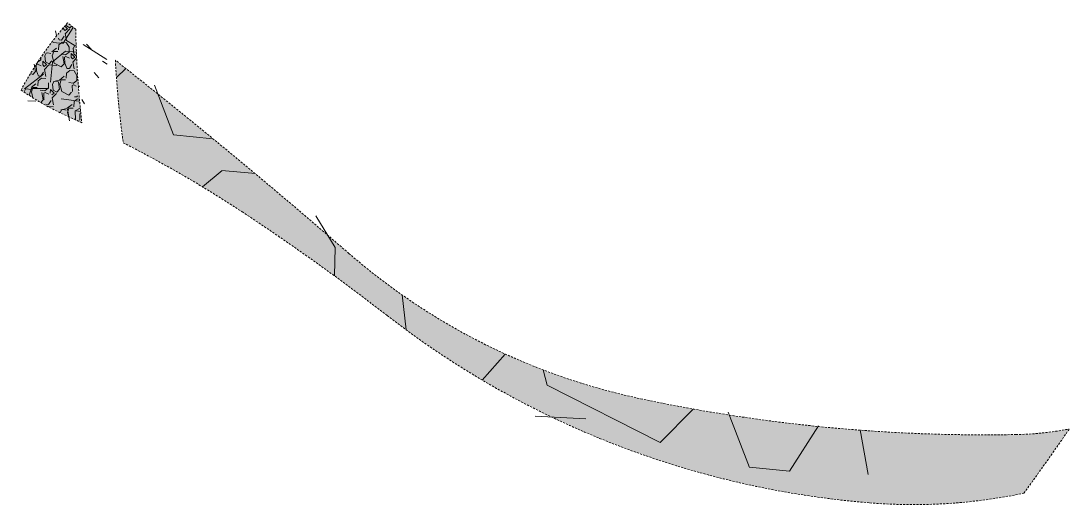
# Model space of a CAD drawing. Extents: x 833988 to 834332, y 817829 to 817963.
# Drawn here: x 834091 to 834172.6, y 817829.4 to 817867.2 of the extents above; entities that cross this region are included whole.
import ezdxf

# ---------------------------------------------------------------- set-up
doc = ezdxf.new("R2010")
doc.units = 0
doc.linetypes.add('HIDDEN2', pattern=[4.762499999999999, 3.175, -1.5875])
for name, color, linetype, lineweight in [('Dry river-b', 250, 'HIDDEN2', 20), ('Dry river-h', 251, 'Continuous', 9), ('Dry river-h @ 0.005', 251, 'Continuous', 9), ('Dry river-h @ 0.075', 251, 'Continuous', 9), ('Dry river-h @ 0.2', 251, 'Continuous', 9), ('Dry river-h @ 0.25 (1)', 251, 'Continuous', 9), ('Dry river-h @ 0.25 (2)', 251, 'Continuous', 9), ('Dry river-h @ 0.5', 251, 'Continuous', 9), ('Dry river-h @ 1', 251, 'Continuous', 9), ('Dry river-h @ 4', 251, 'Continuous', 9)]:
    doc.layers.add(name, color=color, linetype=linetype, lineweight=lineweight)
pattern_1 = [(333.0127875000001, (-2.634101881611951, 0.9981762989013409), (24.60624064604501, -12.33990847895286), [0.307549296, -30.4474352756085]), (289.969741, (-2.360041807382878, 0.8586127531110638), (-9.308030607130773, 25.90561688546812), [0.527764248, -52.2486440041716]), (237.5104471, (-2.179797801070938, 0.3625814789068851), (18.37256744584294, 28.58932810416977), [0.372133368, -36.84125051469]), (12.273689, (-1.397023659876034, -0.3506649479867803), (-44.75378911604773, -9.625100298503664), [0.4806040680000001, -47.5797936831642]), (37.83365418000005, (-0.9274047043366601, -0.2484973415838323), (-23.53897558060574, -18.14045624055731), [0.4712703300000001, -46.6558269708096]), (102.273689, (-0.5551973079146153, 0.0405666375777414), (9.625100298503662, -44.75378911604773), [0.4806040680000001, -47.5797936831642]), (142.69424047, (-0.6573649143175633, 0.5101855931171152), (29.77264877263586, -22.78878033289943), [0.6355742939999999, -62.92180378282231]), (177.25532837, (-1.162908283092981, 0.8953867523666719), (-52.71996401525125, 2.440217660490822), [0.600047568, -59.4047309417145]), (226.42956562, (-1.762267719785533, 0.9241201832023258), (-23.97210100660986, -25.35643589562436), [0.4822317, -47.7409911288408]), (280.2363583, (-2.094644241705478, 0.5747296142448914), (-4.300157265342166, 24.88083116564355), [0.550541952, -26.976543255]), (327.3974378, (-1.996807889578367, 0.03295086216756987), (31.38909487381503, -19.98901355751799), [0.711970128, -70.4850952609593]), (243.81407483, (-1.960686329220385, 1.841277029892105), (-9.107016274976012, -19.00670709426536), [0.2430040859999999, -24.0575092419096]), (276.4692344, (-2.067920952974813, 1.623212291183055), (-3.275371509779998, 29.88870437929832), [0.4623137819999999, -45.769175097336]), (330.0000000000001, (-2.015832078720845, 1.163841193290562), (2.208106438897018, 0.5916603371044181), [0.323288406, -2.9096037975852]), (308.19859051, (-2.239388627791156, 0.9382745021152621), (-7.374514562621765, 9.857211520783661), [0.174097188, -17.2355601320046]), (36.80140948999999, (-2.131729211026947, 0.8014568615056161), (-6.032658979308279, -3.983087450630685), [0.246209058, -12.064277691]), (135.96375653, (-1.93458498062144, 0.9489471527719247), (-6.191193888907689, 5.440998642708695), [0.3998876939999999, -12.929668337619]), (266.56505118, (-2.222063610687807, 1.226913688267053), (1.024785764425744, 5.007873214951223), [0.289158426, -6.939808305145199]), (121.389540334, (-1.788566215506416, -0.4792448730545338), (-12.5409226877343, 20.30608337765509), [0.4050792, -40.1029440052851]), (175.34617594, (-1.999553794758998, -0.1334497952972942), (26.65581217621231, -2.32416204832391), [0.3398390459999999, -33.64399411037999]), (38.19859050999998, (-2.663684898467169, 1.108581620846181), (-9.85721152079074, -7.374514562627322), [0.34819209, -17.0614652300046]), (88.61045967, (-2.390049617247878, 1.3239004543746), (-0.7077159439778873, -23.85604540032996), [0.4050792, -40.10294400528599]), (84.44395477999998, (-0.4195402233903939, -0.1124154640498289), (-1.457911192272022, -12.2238528686927), [0.3906316799999999, -19.1409608817954]), (39.77514060000011, (-0.3817194909932833, 0.2763811863999225), (-21.3308691328471, -17.54879591417277), [0.3273049079999999, -32.403234042648]), (171.80140949, (-0.4614950629414029, 1.722323022339512), (-12.22385286878454, 1.457911191503961), [0.34819209, -17.06146523000459]), (122.35402464, (-0.8061295846132179, 1.77197696147871), (16.52401013964474, -26.33874235617322), [0.3832044660000001, -37.93713838218]), (174.44395478, (-0.1715814977602652, 0.640350867280075), (12.22385286868263, -1.457911192356947), [0.1953158399999999, -19.3362767217954]), (206.309932474, (-0.4259954427151411, 1.589836636005703), (-8.240765418483106, -4.574747787314694), [0.11656314, -11.5397954680734]), (270.963756532, (-0.530484161288938, 1.538172554761517), (0.4331254275837184, 7.215979653794338), [0.47127033, -8.954149130162097]), (291.00900596, (-0.522557415812906, 1.066968250126937), (-8.124709811064728, 21.48940405143704), [0.4367403, -43.2372283770033]), (48.69006753000003, (-1.735855401120727, 1.002196583111317), (-3.824552540453776, -3.391427113371316), [0.3296914919999999, -7.912598723711999]), (98.15722659, (-1.518215455421459, 1.249844338675586), (-5.642012855007653, 38.72113013515889), [0.575601084, -56.98440815852789]), (165.9453959, (-1.599887346530645, 1.819620758512919), (17.8233864206214, -4.690803396137053), [0.235357416, -23.30045308629899]), (195, (-1.828199942886576, 1.876776650118367), (-1.616446101792447, -2.799766776001173), [0.13716, -2.14884]), (225.25643716, (-0.576967402237723, 1.00505631123587), (13.09010372476677, 12.97404811440268), [0.317580264, -31.44054669588]), (153.0127875, (-0.8005239513080348, 0.7794896200605694), (-24.60624064600131, 12.33990847903867), [0.615098592, -30.1398859796085]), (105, (-1.348644099766182, 1.058616711641123), (-2.799766776001173, 1.616446101792447), [0.59436, -1.69164]), (70.3048465, (-1.502475787413316, 1.632724385754293), (9.54014168704348, 26.22268675386113), [0.361448604, -35.783385051726]), (359.0546041, (-1.380662051736171, 1.973027653150271), (9.42408609268917, 0.1585349096853208), [0.3328461719999999, -16.3094850348948]), (312.64597536, (-1.047860736806443, 1.96753584278901), (33.32261079143507, -36.03741897032221), [0.54193059, -53.6512179806442]), (280.42607874, (-0.6807203577358774, 1.568916127702159), (5.483477943460085, -29.29704404276175), [0.5733265139999999, -56.759261810616])]

# ---------------------------------------------------------------- blocks, each defined once
blk = doc.blocks.new('*U109')
at = {"layer": 'Dry river-h @ 0.005'}
h = blk.add_hatch(dxfattribs=at)
h.set_pattern_fill('GRAVEL', color=256, scale=0.09, angle=105)
h.set_pattern_definition([(333.0127875000001, (-0.05268203763223902, 0.01996352597802682), (0.4921248129209002, -0.2467981695790572), [0.006150985920000001, -0.60894870551217]), (289.969741, (-0.04720083614765756, 0.01717225506222128), (-0.1861606121426155, 0.5181123377093624), [0.01055528496, -1.044972880083432]), (237.5104471, (-0.04359595602141875, 0.007251629578137702), (0.3674513489168588, 0.5717865620833955), [0.00744266736, -0.7368250102938]), (12.273689, (-0.02794047319752067, -0.007013298959735606), (-0.8950757823209545, -0.1925020059700733), [0.009612081360000002, -0.951595873663284]), (37.83365418000005, (-0.0185480940867332, -0.004969946831676645), (-0.4707795116121149, -0.3628091248111461), [0.009425406600000002, -0.933116539416192]), (102.273689, (-0.01110394615829231, 0.000811332751554828), (0.1925020059700732, -0.8950757823209545), [0.009612081360000002, -0.951595873663284]), (142.69424047, (-0.01314729828635127, 0.0102037118623423), (0.5954529754527172, -0.4557756066579887), [0.01271148588, -1.258436075656446]), (177.25532837, (-0.02325816566185962, 0.01790773504733344), (-1.054399280305025, 0.04880435320981644), [0.01200095136, -1.18809461883429]), (226.42956562, (-0.03524535439571065, 0.01848240366404652), (-0.4794420201321972, -0.5071287179124873), [0.009644634, -0.9548198225768161]), (280.2363583, (-0.04189288483410957, 0.01149459228489783), (-0.08600314530684333, 0.4976166233128709), [0.01101083904, -0.5395308651]), (327.3974378, (-0.03993615779156735, 0.0006590172433513974), (0.6277818974763006, -0.3997802711503599), [0.01423940256, -1.409701905219186]), (243.81407483, (-0.03921372658440769, 0.0368255405978421), (-0.1821403254995202, -0.3801341418853072), [0.004860081719999998, -0.4811501848381919]), (276.4692344, (-0.04135841905949626, 0.0324642458236611), (-0.06550743019559996, 0.5977740875859665), [0.009246275639999997, -0.9153835019467199]), (330.0000000000001, (-0.04031664157441689, 0.02327682386581125), (0.04416212877794037, 0.01183320674208836), [0.00646576812, -0.058192075951704]), (308.19859051, (-0.04478777255582312, 0.01876549004230524), (-0.1474902912524353, 0.1971442304156732), [0.00348194376, -0.344711202640092]), (36.80140948999999, (-0.04263458422053893, 0.01602913723011232), (-0.1206531795861656, -0.0796617490126137), [0.00492418116, -0.24128555382]), (135.96375653, (-0.03869169961242881, 0.01897894305543849), (-0.1238238777781538, 0.1088199728541739), [0.007997753879999998, -0.25859336675238]), (266.56505118, (-0.04444127221375615, 0.02453827376534107), (0.02049571528851488, 0.1001574642990245), [0.00578316852, -0.138796166102904]), (121.389540334, (-0.03577132431012833, -0.009584897461090676), (-0.250818453754686, 0.4061216675531017), [0.008101584, -0.802058880105702]), (175.34617594, (-0.03999107589517997, -0.002668995905945883), (0.5331162435242461, -0.04648324096647819), [0.006796780919999999, -0.6728798822075999]), (38.19859050999998, (-0.05327369796934339, 0.02217163241692362), (-0.1971442304158148, -0.1474902912525465), [0.0069638418, -0.3412293046000919]), (88.61045967, (-0.04780099234495755, 0.02647800908749201), (-0.01415431887955775, -0.4771209080065992), [0.008101584, -0.8020588801057198]), (84.44395477999998, (-0.00839080446780788, -0.002248309280996578), (-0.02915822384544043, -0.2444770573738541), [0.007812633599999999, -0.3828192176359081]), (39.77514060000011, (-0.007634389819865667, 0.005527623727998449), (-0.426617382656942, -0.3509759182834554), [0.00654609816, -0.6480646808529601]), (171.80140949, (-0.009229901258828057, 0.03444646044679023), (-0.2444770573756908, 0.02915822383007922), [0.0069638418, -0.3412293046000919]), (122.35402464, (-0.01612259169226436, 0.03543953922957419), (0.3304802027928948, -0.5267748471234645), [0.007664089320000002, -0.7587427676435999]), (174.44395478, (-0.003431629955205303, 0.0128070173456015), (0.2444770573736527, -0.02915822384713894), [0.003906316799999998, -0.386725534435908]), (206.309932474, (-0.008519908854302823, 0.03179673272011407), (-0.1648153083696621, -0.09149495574629388), [0.0023312628, -0.230795909361468]), (270.963756532, (-0.01060968322577876, 0.03076345109523035), (0.008662508551674369, 0.1443195930758868), [0.0094254066, -0.179082982603242]), (291.00900596, (-0.01045114831625812, 0.02133936500253874), (-0.1624941962212945, 0.4297880810287408), [0.008734806, -0.864744567540066]), (48.69006753000003, (-0.03471710802241454, 0.02004393166222635), (-0.07649105080907552, -0.06782854226742632), [0.006593829839999998, -0.15825197447424]), (98.15722659, (-0.03036430910842918, 0.02499688677351172), (-0.1128402571001531, 0.7744226027031778), [0.01151202168, -1.139688163170558]), (165.9453959, (-0.0319977469306129, 0.03639241517025838), (0.356467728412428, -0.09381606792274105), [0.004707148319999999, -0.4660090617259799]), (195, (-0.03656399885773153, 0.03753553300236733), (-0.03232892203584894, -0.05599533552002346), [0.0027432, -0.0429768]), (225.25643716, (-0.01153934804475446, 0.0201011262247174), (0.2618020744953354, 0.2594809622880536), [0.00635160528, -0.6288109339176]), (153.0127875, (-0.0160104790261607, 0.01558979240121139), (-0.4921248129200262, 0.2467981695807735), [0.01230197184, -0.60279771959217]), (105, (-0.02697288199532364, 0.02117233423282246), (-0.05599533552002346, 0.03232892203584894), [0.0118872, -0.0338328]), (70.3048465, (-0.03004951574826633, 0.03265448771508587), (0.1908028337408696, 0.5244537350772227), [0.007228972079999999, -0.71566770103452]), (359.0546041, (-0.02761324103472342, 0.03946055306300543), (0.1884817218537834, 0.003170698193706416), [0.006656923439999999, -0.326189700697896]), (312.64597536, (-0.02095721473612885, 0.0393507168557802), (0.6664522158287014, -0.7207483794064443), [0.0108386118, -1.073024359612884]), (280.42607874, (-0.01361440715471755, 0.03137832255404319), (0.1096695588692017, -0.5859408808552351), [0.01146653028, -1.13518523621232])])
edge = h.paths.add_edge_path()
edge.add_arc((834172.2443018239, 817867.9604952881), 73.9999998500053, 182.9580136208331, 187.9606173698682)
edge.add_arc((834055.1884328336, 817771.7581908657), 96.456155764001, 56.622245157622615, 63.01413784375052, ccw=False)
edge.add_arc((834010.5015232929, 817703.9296471121), 177.6819597430258, 52.17013732390831, 56.62224515756333, ccw=False)
edge.add_arc((834162.7006118825, 817899.9325031947), 70.47460809272744, 232.1701373238087, 265.3789918989091)
edge.add_arc((834160.4065722117, 817871.5504545012), 41.99999999970123, 265.3789918989181, 281.801880231205)
edge.add_arc((834008.4162216048, 817947.5824143557), 198.7683324618292, 323.8891072206475, 325.6522028247387)
edge.add_arc((834167.8913159199, 817859.852619126), 24.85402367607368, 271.0844244284615, 280.7446371559329, ccw=False)
edge.add_arc((834165.9279566318, 817963.5747090842), 128.5946942204896, 258.006959529293, 271.0844244285456, ccw=False)
edge.add_arc((834149.7345947282, 817887.3454024581), 50.66439101026687, 229.0102491311981, 258.0069595293366, ccw=False)
edge.add_arc((833790.5434567607, 817473.9939535572), 496.9465054325077, 49.01024913255923, 51.72902209796749)
at = {"layer": 'Dry river-h @ 0.075'}
h = blk.add_hatch(dxfattribs=at)
h.set_pattern_fill('GRAVEL', color=256, scale=0.09, angle=105)
h.set_pattern_definition(pattern_1)
edge = h.paths.add_edge_path()
edge.add_arc((834172.2443018239, 817867.9604952881), 73.9999998500053, 182.9580136208331, 187.9606173698682)
edge.add_arc((834055.1884328336, 817771.7581908657), 96.456155764001, 56.622245157622615, 63.01413784375052, ccw=False)
edge.add_arc((834010.5015232929, 817703.9296471121), 177.6819597430258, 52.17013732390831, 56.62224515756333, ccw=False)
edge.add_arc((834162.7006118825, 817899.9325031947), 70.47460809272744, 232.1701373238087, 265.3789918989091)
edge.add_arc((834160.4065722117, 817871.5504545012), 41.99999999970123, 265.3789918989181, 281.801880231205)
edge.add_arc((834008.4162216048, 817947.5824143557), 198.7683324618292, 323.8891072206475, 325.6522028247387)
edge.add_arc((834167.8913159199, 817859.852619126), 24.85402367607368, 271.0844244284615, 280.7446371559329, ccw=False)
edge.add_arc((834165.9279566318, 817963.5747090842), 128.5946942204896, 258.006959529293, 271.0844244285456, ccw=False)
edge.add_arc((834149.7345947282, 817887.3454024581), 50.66439101026687, 229.0102491311981, 258.0069595293366, ccw=False)
edge.add_arc((833790.5434567607, 817473.9939535572), 496.9465054325077, 49.01024913255923, 51.72902209796749)
at = {"layer": 'Dry river-h @ 0.2'}
h = blk.add_hatch(dxfattribs=at)
h.set_pattern_fill('GRAVEL', color=256, scale=0.09, angle=105)
h.set_pattern_definition(pattern_1)
edge = h.paths.add_edge_path()
edge.add_arc((834172.2443018239, 817867.9604952881), 73.9999998500053, 182.9580136208331, 187.9606173698682)
edge.add_arc((834055.1884328336, 817771.7581908657), 96.456155764001, 56.622245157622615, 63.01413784375052, ccw=False)
edge.add_arc((834010.5015232929, 817703.9296471121), 177.6819597430258, 52.17013732390831, 56.62224515756333, ccw=False)
edge.add_arc((834162.7006118825, 817899.9325031947), 70.47460809272744, 232.1701373238087, 265.3789918989091)
edge.add_arc((834160.4065722117, 817871.5504545012), 41.99999999970123, 265.3789918989181, 281.801880231205)
edge.add_arc((834008.4162216048, 817947.5824143557), 198.7683324618292, 323.8891072206475, 325.6522028247387)
edge.add_arc((834167.8913159199, 817859.852619126), 24.85402367607368, 271.0844244284615, 280.7446371559329, ccw=False)
edge.add_arc((834165.9279566318, 817963.5747090842), 128.5946942204896, 258.006959529293, 271.0844244285456, ccw=False)
edge.add_arc((834149.7345947282, 817887.3454024581), 50.66439101026687, 229.0102491311981, 258.0069595293366, ccw=False)
edge.add_arc((833790.5434567607, 817473.9939535572), 496.9465054325077, 49.01024913255923, 51.72902209796749)
at = {"layer": 'Dry river-h @ 0.25 (1)'}
h = blk.add_hatch(dxfattribs=at)
h.set_pattern_fill('GRAVEL', color=256, scale=0.09, angle=105)
h.set_pattern_definition(pattern_1)
edge = h.paths.add_edge_path()
edge.add_arc((834172.2443018239, 817867.9604952881), 73.9999998500053, 182.9580136208331, 187.9606173698682)
edge.add_arc((834055.1884328336, 817771.7581908657), 96.456155764001, 56.622245157622615, 63.01413784375052, ccw=False)
edge.add_arc((834010.5015232929, 817703.9296471121), 177.6819597430258, 52.17013732390831, 56.62224515756333, ccw=False)
edge.add_arc((834162.7006118825, 817899.9325031947), 70.47460809272744, 232.1701373238087, 265.3789918989091)
edge.add_arc((834160.4065722117, 817871.5504545012), 41.99999999970123, 265.3789918989181, 281.801880231205)
edge.add_arc((834008.4162216048, 817947.5824143557), 198.7683324618292, 323.8891072206475, 325.6522028247387)
edge.add_arc((834167.8913159199, 817859.852619126), 24.85402367607368, 271.0844244284615, 280.7446371559329, ccw=False)
edge.add_arc((834165.9279566318, 817963.5747090842), 128.5946942204896, 258.006959529293, 271.0844244285456, ccw=False)
edge.add_arc((834149.7345947282, 817887.3454024581), 50.66439101026687, 229.0102491311981, 258.0069595293366, ccw=False)
edge.add_arc((833790.5434567607, 817473.9939535572), 496.9465054325077, 49.01024913255923, 51.72902209796749)
at = {"layer": 'Dry river-h @ 0.25 (2)'}
h = blk.add_hatch(dxfattribs=at)
h.set_pattern_fill('GRAVEL', color=256, scale=0.09, angle=105)
h.set_pattern_definition(pattern_1)
edge = h.paths.add_edge_path()
edge.add_arc((834172.2443018239, 817867.9604952881), 73.9999998500053, 182.9580136208331, 187.9606173698682)
edge.add_arc((834055.1884328336, 817771.7581908657), 96.456155764001, 56.622245157622615, 63.01413784375052, ccw=False)
edge.add_arc((834010.5015232929, 817703.9296471121), 177.6819597430258, 52.17013732390831, 56.62224515756333, ccw=False)
edge.add_arc((834162.7006118825, 817899.9325031947), 70.47460809272744, 232.1701373238087, 265.3789918989091)
edge.add_arc((834160.4065722117, 817871.5504545012), 41.99999999970123, 265.3789918989181, 281.801880231205)
edge.add_arc((834008.4162216048, 817947.5824143557), 198.7683324618292, 323.8891072206475, 325.6522028247387)
edge.add_arc((834167.8913159199, 817859.852619126), 24.85402367607368, 271.0844244284615, 280.7446371559329, ccw=False)
edge.add_arc((834165.9279566318, 817963.5747090842), 128.5946942204896, 258.006959529293, 271.0844244285456, ccw=False)
edge.add_arc((834149.7345947282, 817887.3454024581), 50.66439101026687, 229.0102491311981, 258.0069595293366, ccw=False)
edge.add_arc((833790.5434567607, 817473.9939535572), 496.9465054325077, 49.01024913255923, 51.72902209796749)
at = {"layer": 'Dry river-h @ 0.5'}
h = blk.add_hatch(dxfattribs=at)
h.set_pattern_fill('GRAVEL', color=256, scale=0.09, angle=105)
h.set_pattern_definition(pattern_1)
edge = h.paths.add_edge_path()
edge.add_arc((834172.2443018239, 817867.9604952881), 73.9999998500053, 182.9580136208331, 187.9606173698682)
edge.add_arc((834055.1884328336, 817771.7581908657), 96.456155764001, 56.622245157622615, 63.01413784375052, ccw=False)
edge.add_arc((834010.5015232929, 817703.9296471121), 177.6819597430258, 52.17013732390831, 56.62224515756333, ccw=False)
edge.add_arc((834162.7006118825, 817899.9325031947), 70.47460809272744, 232.1701373238087, 265.3789918989091)
edge.add_arc((834160.4065722117, 817871.5504545012), 41.99999999970123, 265.3789918989181, 281.801880231205)
edge.add_arc((834008.4162216048, 817947.5824143557), 198.7683324618292, 323.8891072206475, 325.6522028247387)
edge.add_arc((834167.8913159199, 817859.852619126), 24.85402367607368, 271.0844244284615, 280.7446371559329, ccw=False)
edge.add_arc((834165.9279566318, 817963.5747090842), 128.5946942204896, 258.006959529293, 271.0844244285456, ccw=False)
edge.add_arc((834149.7345947282, 817887.3454024581), 50.66439101026687, 229.0102491311981, 258.0069595293366, ccw=False)
edge.add_arc((833790.5434567607, 817473.9939535572), 496.9465054325077, 49.01024913255923, 51.72902209796749)
at = {"layer": 'Dry river-h @ 1'}
h = blk.add_hatch(dxfattribs=at)
h.set_pattern_fill('GRAVEL', color=256, scale=0.09, angle=105)
h.set_pattern_definition(pattern_1)
edge = h.paths.add_edge_path()
edge.add_arc((834172.2443018239, 817867.9604952881), 73.9999998500053, 182.9580136208331, 187.9606173698682)
edge.add_arc((834055.1884328336, 817771.7581908657), 96.456155764001, 56.622245157622615, 63.01413784375052, ccw=False)
edge.add_arc((834010.5015232929, 817703.9296471121), 177.6819597430258, 52.17013732390831, 56.62224515756333, ccw=False)
edge.add_arc((834162.7006118825, 817899.9325031947), 70.47460809272744, 232.1701373238087, 265.3789918989091)
edge.add_arc((834160.4065722117, 817871.5504545012), 41.99999999970123, 265.3789918989181, 281.801880231205)
edge.add_arc((834008.4162216048, 817947.5824143557), 198.7683324618292, 323.8891072206475, 325.6522028247387)
edge.add_arc((834167.8913159199, 817859.852619126), 24.85402367607368, 271.0844244284615, 280.7446371559329, ccw=False)
edge.add_arc((834165.9279566318, 817963.5747090842), 128.5946942204896, 258.006959529293, 271.0844244285456, ccw=False)
edge.add_arc((834149.7345947282, 817887.3454024581), 50.66439101026687, 229.0102491311981, 258.0069595293366, ccw=False)
edge.add_arc((833790.5434567607, 817473.9939535572), 496.9465054325077, 49.01024913255923, 51.72902209796749)
at = {"layer": 'Dry river-h @ 4'}
h = blk.add_hatch(dxfattribs=at)
h.set_pattern_fill('GRAVEL', color=256, scale=0.09, angle=105)
h.set_pattern_definition([(333.0127875000001, (-42.14563010579121, 15.97082078242145), (393.6998503367201, -197.4385356632457), [4.920788736, -487.158964409736]), (289.969741, (-37.76066891812604, 13.73780404977702), (-148.9284897140924, 414.4898701674899), [8.444227968, -835.9783040667455]), (237.5104471, (-34.876764817135, 5.801303662510161), (293.961079133487, 457.4292496667164), [5.954133888, -589.4600082350399]), (12.273689, (-22.35237855801654, -5.610639167788485), (-716.0606258567636, -154.0016047760586), [7.689665088000001, -761.2766989306272]), (37.83365418000005, (-14.83847526938656, -3.975957465341316), (-376.6236092896919, -290.2472998489169), [7.54032528, -746.4932315329535]), (102.273689, (-8.883156926633845, 0.6490662012438624), (154.0016047760586, -716.0606258567636), [7.689665088000001, -761.2766989306272]), (142.69424047, (-10.51783862908101, 8.162969489873843), (476.3623803621738, -364.6204853263909), [10.169188704, -1006.748860525157]), (177.25532837, (-18.60653252948769, 14.32618803786675), (-843.51942424402, 39.04348256785315), [9.600761088, -950.475695067432]), (226.42956562, (-28.19628351656852, 14.78592293123721), (-383.5536161057578, -405.7029743299898), [7.7157072, -763.8558580614529]), (280.2363583, (-33.51430786728766, 9.195673827918263), (-68.80251624547466, 398.0932986502967), [8.808671232, -431.62469208]), (327.3974378, (-31.94892623325388, 0.527213794681118), (502.2255179810405, -319.8242169202879), [11.391522048, -1127.761524175349]), (243.81407483, (-31.37098126752615, 29.46043247827368), (-145.7122603996162, -304.1073135082457), [3.888065375999998, -384.9201478705535]), (276.4692344, (-33.08673524759701, 25.97139665892888), (-52.40594415647996, 478.2192700687732), [7.397020511999997, -732.3068015573758]), (330.0000000000001, (-32.25331325953351, 18.621459092649), (35.32970302235229, 9.46656539367069), [5.172614496, -46.5536607613632]), (308.19859051, (-35.83021804465849, 15.01239203384419), (-117.9922330019482, 157.7153843325386), [2.785555008, -275.7689621120736]), (36.80140948999999, (-34.10766737643115, 12.82330978408986), (-96.52254366893246, -63.72939921009096), [3.939344928, -193.028443056]), (135.96375653, (-30.95335968994304, 15.18315444435079), (-99.05910222252302, 87.05597828333912), [6.398203103999998, -206.874693401904]), (266.56505118, (-35.55301777100492, 19.63061901227286), (16.39657223081191, 80.12597143921957), [4.626534815999999, -111.0369328823232]), (121.389540334, (-28.61705944810266, -7.667917968872541), (-200.6547630037488, 324.8973340424814), [6.4812672, -641.6471040845616]), (175.34617594, (-31.99286071614397, -2.135196724756707), (426.4929948193969, -37.18659277318255), [5.437424735999998, -538.3039057660798]), (38.19859050999998, (-42.6189583754747, 17.7373059335389), (-157.7153843326518, -117.9922330020372), [5.57107344, -272.9834436800735]), (88.61045967, (-38.24079387596604, 21.1824072699936), (-11.3234551036462, -381.6967264052794), [6.481267199999999, -641.6471040845757]), (84.44395477999998, (-6.712643574246303, -1.798647424797263), (-23.32657907635235, -195.5816458990833), [6.250106879999999, -306.2553741087265]), (39.77514060000011, (-6.107511855892533, 4.42209898239876), (-341.2939061255536, -280.7807346267643), [5.236878527999999, -518.451744682368]), (171.80140949, (-7.383921007062446, 27.55716835743219), (-195.5816459005526, 23.32657906406337), [5.571073439999998, -272.9834436800734]), (122.35402464, (-12.89807335381149, 28.35163138365935), (264.3841622343159, -421.4198776987715), [6.131271456000001, -606.9942141148799]), (174.44395478, (-2.745303964164242, 10.2456138764812), (195.5816458989221, -23.32657907771115), [3.125053439999999, -309.3804275487263]), (206.309932474, (-6.815927083442258, 25.43738617609126), (-131.8522466957297, -73.1959645970351), [1.86501024, -184.6367274891744]), (270.963756532, (-8.487746580623009, 24.61076087618428), (6.930006841339495, 115.4556744607094), [7.540325279999999, -143.2663860825935]), (291.00900596, (-8.360918653006497, 17.07149200203099), (-129.9953569770356, 343.8304648229927), [6.9878448, -691.7956540320528]), (48.69006753000003, (-27.77368641793163, 16.03514532978108), (-61.19284064726042, -54.26283381394106), [5.275063871999998, -126.601579579392]), (98.15722658999998, (-24.29144728674334, 19.99750941880937), (-90.27220568012245, 619.5380821625422), [9.209617344, -911.7505305364463]), (165.9453959, (-25.59819754449032, 29.11393213620671), (285.1741827299423, -75.05285433819284), [3.765718655999999, -372.8072493807838]), (195, (-29.25119908618522, 30.02842640189387), (-25.86313762867916, -44.79626841601876), [2.19456, -34.38144]), (225.25643716, (-9.231478435803568, 16.08090097977392), (209.4416595962683, 207.5847698304429), [5.081284224, -503.04874713408]), (153.0127875, (-12.80838322092856, 12.47183392096911), (-393.699850336021, 197.4385356646188), [9.841577472, -482.238175673736]), (105, (-21.57830559625891, 16.93786738625797), (-44.79626841601876, 25.86313762867916), [9.50976, -27.06624]), (70.3048465, (-24.03961259861306, 26.1235901720687), (152.6422669926957, 419.5629880617781), [5.783177663999999, -572.534160827616]), (359.0546041, (-22.09059282777873, 31.56844245040434), (150.7853774830267, 2.536558554965133), [5.325538751999999, -260.9517605583168]), (312.64597536, (-16.76577178890308, 31.48057348462416), (533.1617726629611, -576.5987035251554), [8.67088944, -858.4194876903072]), (280.42607874, (-10.89152572377404, 25.10265804323455), (87.73564709536136, -468.7527046841881), [9.173224223999998, -908.1481889698559])])
edge = h.paths.add_edge_path()
edge.add_arc((834172.2443018239, 817867.9604952881), 73.9999998500053, 182.9580136208331, 187.9606173698682)
edge.add_arc((834055.1884328336, 817771.7581908657), 96.456155764001, 56.622245157622615, 63.01413784375052, ccw=False)
edge.add_arc((834010.5015232929, 817703.9296471121), 177.6819597430258, 52.17013732390831, 56.62224515756333, ccw=False)
edge.add_arc((834162.7006118825, 817899.9325031947), 70.47460809272744, 232.1701373238087, 265.3789918989091)
edge.add_arc((834160.4065722117, 817871.5504545012), 41.99999999970123, 265.3789918989181, 281.801880231205)
edge.add_arc((834008.4162216048, 817947.5824143557), 198.7683324618292, 323.8891072206475, 325.6522028247387)
edge.add_arc((834167.8913159199, 817859.852619126), 24.85402367607368, 271.0844244284615, 280.7446371559329, ccw=False)
edge.add_arc((834165.9279566318, 817963.5747090842), 128.5946942204896, 258.006959529293, 271.0844244285456, ccw=False)
edge.add_arc((834149.7345947282, 817887.3454024581), 50.66439101026687, 229.0102491311981, 258.0069595293366, ccw=False)
edge.add_arc((833790.5434567607, 817473.9939535572), 496.9465054325077, 49.01024913255923, 51.72902209796749)
blk = doc.blocks.new('*U114')
at = {"layer": 'Dry river-h @ 0.005'}
h = blk.add_hatch(dxfattribs=at)
h.set_pattern_fill('GRAVEL', color=256, scale=0.09, angle=105)
h.set_pattern_definition([(333.0127875000001, (-0.01317050940805975, 0.004990881494506705), (0.1230312032302251, -0.06169954239476429), [0.00153774648, -0.1522371763780425]), (289.969741, (-0.01180020903691439, 0.004293063765555319), (-0.04654015303565386, 0.1295280844273406), [0.00263882124, -0.261243220020858]), (237.5104471, (-0.01089898900535469, 0.001812907394534425), (0.0918628372292147, 0.1429466405208489), [0.00186066684, -0.18420625257345]), (12.273689, (-0.006985118299380168, -0.001753324739933902), (-0.2237689455802386, -0.04812550149251832), [0.00240302034, -0.237898968415821]), (37.83365418000005, (-0.0046370235216833, -0.001242486707919161), (-0.1176948779030287, -0.09070228120278653), [0.00235635165, -0.233279134854048]), (102.273689, (-0.002775986539573077, 0.000202833187888707), (0.04812550149251831, -0.2237689455802386), [0.00240302034, -0.237898968415821]), (142.69424047, (-0.003286824571587816, 0.002550927965585576), (0.1488632438631793, -0.1139439016644972), [0.00317787147, -0.3146090189141115]), (177.25532837, (-0.005814541415464904, 0.004476933761833359), (-0.2635998200762563, 0.01220108830245411), [0.00300023784, -0.2970236547085725]), (226.42956562, (-0.008811338598927663, 0.004620600916011629), (-0.1198605050330493, -0.1267821794781218), [0.0024111585, -0.238704955644204]), (280.2363583, (-0.01047322120852739, 0.002873648071224457), (-0.02150078632671083, 0.1244041558282177), [0.00275270976, -0.134882716275]), (327.3974378, (-0.009984039447891837, 0.0001647543108378494), (0.1569454743690752, -0.09994506778758996), [0.00355985064, -0.3524254763047965]), (243.81407483, (-0.009803431646101923, 0.009206385149460525), (-0.04553508137488006, -0.0950335354713268), [0.00121502043, -0.120287546209548]), (276.4692344, (-0.01033960476487406, 0.008116061455915275), (-0.01637685754889999, 0.1494435218964916), [0.002311568909999999, -0.22884587548668]), (330.0000000000001, (-0.01007916039360422, 0.005819205966452812), (0.01104053219448509, 0.00295830168552209), [0.00161644203, -0.014548018987926]), (308.19859051, (-0.01119694313895578, 0.00469137251057631), (-0.03687257281310882, 0.04928605760391831), [0.00087048594, -0.086177800660023]), (36.80140948999999, (-0.01065864605513473, 0.004007284307528081), (-0.03016329489654139, -0.01991543725315343), [0.00123104529, -0.060321388455]), (135.96375653, (-0.009672924903107201, 0.004744735763859623), (-0.03095596944453844, 0.02720499321354347), [0.00199943847, -0.064648341688095]), (266.56505118, (-0.01111031805343904, 0.006134568441335268), (0.005123928822128721, 0.02503936607475611), [0.00144579213, -0.034699041525726]), (121.389540334, (-0.008942831077532081, -0.002396224365272669), (-0.06270461343867151, 0.1015304168882754), [0.002025396, -0.2005147200264255]), (175.34617594, (-0.009997768973794991, -0.0006672489764864708), (0.1332790608810615, -0.01162081024161955), [0.00169919523, -0.1682199705519]), (38.19859050999998, (-0.01331842449233585, 0.005542908104230906), (-0.0492860576039537, -0.03687257281313661), [0.00174096045, -0.08530732615002298]), (88.61045967, (-0.01195024808623939, 0.006619502271873002), (-0.003538579719889436, -0.1192802270016498), [0.002025396, -0.2005147200264299]), (84.44395477999998, (-0.00209770111695197, -0.0005620773202491446), (-0.007289555961360108, -0.06111926434346352), [0.0019531584, -0.09570480440897702]), (39.77514060000011, (-0.001908597454966417, 0.001381905931999612), (-0.1066543456642355, -0.08774397957086386), [0.00163652454, -0.16201617021324]), (171.80140949, (-0.002307475314707014, 0.008611615111697559), (-0.0611192643439227, 0.007289555957519804), [0.00174096045, -0.08530732615002297]), (122.35402464, (-0.00403064792306609, 0.008859884807393548), (0.0826200506982237, -0.1316937117808661), [0.00191602233, -0.1896856919109]), (174.44395478, (-0.0008579074888013258, 0.003201754336400375), (0.06111926434341317, -0.007289555961784735), [0.0009765791999999996, -0.096681383608977]), (206.309932474, (-0.002129977213575706, 0.007949183180028517), (-0.04120382709241553, -0.02287373893657347), [0.0005828156999999999, -0.057698977340367]), (270.963756532, (-0.00265242080644469, 0.007690862773807586), (0.002165627137918592, 0.03607989826897169), [0.00235635165, -0.04477074565081049]), (291.00900596, (-0.00261278707906453, 0.005334841250634686), (-0.04062354905532364, 0.1074470202571852), [0.0021837015, -0.2161861418850165]), (48.69006753000003, (-0.008679277005603635, 0.005010982915556587), (-0.01912276270226888, -0.01695713556685658), [0.00164845746, -0.03956299361855999]), (98.15722659, (-0.007591077277107294, 0.006249221693377929), (-0.02821006427503827, 0.1936056506757944), [0.00287800542, -0.2849220407926394]), (165.9453959, (-0.007999436732653225, 0.009098103792564595), (0.08911693210310699, -0.02345401698068526), [0.00117678708, -0.116502265431495]), (195, (-0.009140999714432881, 0.009383883250591833), (-0.008082230508962236, -0.01399883388000586), [0.0006858000000000001, -0.0107442]), (225.25643716, (-0.002884837011188615, 0.005025281556179349), (0.06545051862383386, 0.06487024057201339), [0.00158790132, -0.1572027334794]), (153.0127875, (-0.004002619756540174, 0.003897448100302847), (-0.1230312032300066, 0.06169954239519337), [0.00307549296, -0.1506994298980425]), (105, (-0.006743220498830911, 0.005293083558205615), (-0.01399883388000586, 0.008082230508962236), [0.0029718, -0.008458199999999999]), (70.3048465, (-0.007512378937066582, 0.008163621928771467), (0.0477007084352174, 0.1311134337693057), [0.00180724302, -0.17891692525863]), (359.0546041, (-0.006903310258680854, 0.009865138265751357), (0.04712043046344585, 0.000792674548426604), [0.00166423086, -0.081547425174474]), (312.64597536, (-0.005239303684032213, 0.00983767921394505), (0.1666130539571753, -0.1801870948516111), [0.00270965295, -0.268256089903221]), (280.42607874, (-0.003403601788679387, 0.007844580638510798), (0.02741738971730042, -0.1464852202138088), [0.002866632569999999, -0.28379630905308])])
edge = h.paths.add_edge_path()
edge.add_arc((834116.1130124481, 817848.3283773345), 28.50000000403467, 138.9414300416904, 151.7385690609296)
edge.add_arc((834103.578054964, 817879.8799061137), 21.99999999843328, 235.1618105525381, 245.8892083733678)
edge.add_arc((834055.1884316197, 817771.7581882308), 96.45615866524022, 65.14226894520789, 65.88920835939342, ccw=False)
edge.add_arc((834172.244301962, 817867.9604953006), 76.99999998853228, 181.0447047969002, 186.4743440565315, ccw=False)
edge.add_arc((833790.5434884984, 817473.9939944826), 496.9464536430287, 52.18079123284728, 52.27329499124655)
at = {"layer": 'Dry river-h @ 0.075'}
h = blk.add_hatch(dxfattribs=at)
h.set_pattern_fill('GRAVEL', color=256, scale=0.09, angle=105)
h.set_pattern_definition(pattern_1)
edge = h.paths.add_edge_path()
edge.add_arc((834116.1130124481, 817848.3283773345), 28.50000000403467, 138.9414300416904, 151.7385690609296)
edge.add_arc((834103.578054964, 817879.8799061137), 21.99999999843328, 235.1618105525381, 245.8892083733678)
edge.add_arc((834055.1884316197, 817771.7581882308), 96.45615866524022, 65.14226894520789, 65.88920835939342, ccw=False)
edge.add_arc((834172.244301962, 817867.9604953006), 76.99999998853228, 181.0447047969002, 186.4743440565315, ccw=False)
edge.add_arc((833790.5434884984, 817473.9939944826), 496.9464536430287, 52.18079123284728, 52.27329499124655)
at = {"layer": 'Dry river-h @ 0.2'}
h = blk.add_hatch(dxfattribs=at)
h.set_pattern_fill('GRAVEL', color=256, scale=0.09, angle=105)
h.set_pattern_definition(pattern_1)
edge = h.paths.add_edge_path()
edge.add_arc((834116.1130124481, 817848.3283773345), 28.50000000403467, 138.9414300416904, 151.7385690609296)
edge.add_arc((834103.578054964, 817879.8799061137), 21.99999999843328, 235.1618105525381, 245.8892083733678)
edge.add_arc((834055.1884316197, 817771.7581882308), 96.45615866524022, 65.14226894520789, 65.88920835939342, ccw=False)
edge.add_arc((834172.244301962, 817867.9604953006), 76.99999998853228, 181.0447047969002, 186.4743440565315, ccw=False)
edge.add_arc((833790.5434884984, 817473.9939944826), 496.9464536430287, 52.18079123284728, 52.27329499124655)
at = {"layer": 'Dry river-h @ 0.25 (1)'}
h = blk.add_hatch(dxfattribs=at)
h.set_pattern_fill('GRAVEL', color=256, scale=0.09, angle=105)
h.set_pattern_definition(pattern_1)
edge = h.paths.add_edge_path()
edge.add_arc((834116.1130124481, 817848.3283773345), 28.50000000403467, 138.9414300416904, 151.7385690609296)
edge.add_arc((834103.578054964, 817879.8799061137), 21.99999999843328, 235.1618105525381, 245.8892083733678)
edge.add_arc((834055.1884316197, 817771.7581882308), 96.45615866524022, 65.14226894520789, 65.88920835939342, ccw=False)
edge.add_arc((834172.244301962, 817867.9604953006), 76.99999998853228, 181.0447047969002, 186.4743440565315, ccw=False)
edge.add_arc((833790.5434884984, 817473.9939944826), 496.9464536430287, 52.18079123284728, 52.27329499124655)
at = {"layer": 'Dry river-h @ 0.25 (2)'}
h = blk.add_hatch(dxfattribs=at)
h.set_pattern_fill('GRAVEL', color=256, scale=0.09, angle=105)
h.set_pattern_definition(pattern_1)
edge = h.paths.add_edge_path()
edge.add_arc((834116.1130124481, 817848.3283773345), 28.50000000403467, 138.9414300416904, 151.7385690609296)
edge.add_arc((834103.578054964, 817879.8799061137), 21.99999999843328, 235.1618105525381, 245.8892083733678)
edge.add_arc((834055.1884316197, 817771.7581882308), 96.45615866524022, 65.14226894520789, 65.88920835939342, ccw=False)
edge.add_arc((834172.244301962, 817867.9604953006), 76.99999998853228, 181.0447047969002, 186.4743440565315, ccw=False)
edge.add_arc((833790.5434884984, 817473.9939944826), 496.9464536430287, 52.18079123284728, 52.27329499124655)
at = {"layer": 'Dry river-h @ 0.5'}
h = blk.add_hatch(dxfattribs=at)
h.set_pattern_fill('GRAVEL', color=256, scale=0.09, angle=105)
h.set_pattern_definition(pattern_1)
edge = h.paths.add_edge_path()
edge.add_arc((834116.1130124481, 817848.3283773345), 28.50000000403467, 138.9414300416904, 151.7385690609296)
edge.add_arc((834103.578054964, 817879.8799061137), 21.99999999843328, 235.1618105525381, 245.8892083733678)
edge.add_arc((834055.1884316197, 817771.7581882308), 96.45615866524022, 65.14226894520789, 65.88920835939342, ccw=False)
edge.add_arc((834172.244301962, 817867.9604953006), 76.99999998853228, 181.0447047969002, 186.4743440565315, ccw=False)
edge.add_arc((833790.5434884984, 817473.9939944826), 496.9464536430287, 52.18079123284728, 52.27329499124655)
at = {"layer": 'Dry river-h @ 1'}
h = blk.add_hatch(dxfattribs=at)
h.set_pattern_fill('GRAVEL', color=256, scale=0.09, angle=105)
h.set_pattern_definition(pattern_1)
edge = h.paths.add_edge_path()
edge.add_arc((834116.1130124481, 817848.3283773345), 28.50000000403467, 138.9414300416904, 151.7385690609296)
edge.add_arc((834103.578054964, 817879.8799061137), 21.99999999843328, 235.1618105525381, 245.8892083733678)
edge.add_arc((834055.1884316197, 817771.7581882308), 96.45615866524022, 65.14226894520789, 65.88920835939342, ccw=False)
edge.add_arc((834172.244301962, 817867.9604953006), 76.99999998853228, 181.0447047969002, 186.4743440565315, ccw=False)
edge.add_arc((833790.5434884984, 817473.9939944826), 496.9464536430287, 52.18079123284728, 52.27329499124655)
at = {"layer": 'Dry river-h @ 4'}
h = blk.add_hatch(dxfattribs=at)
h.set_pattern_fill('GRAVEL', color=256, scale=0.09, angle=105)
h.set_pattern_definition([(333.0127875000001, (-10.5364075264478, 3.992705195605363), (98.42496258418004, -49.35963391581144), [1.230197184, -121.789741102434]), (289.969741, (-9.44016722953151, 3.434451012444255), (-37.23212242852309, 103.6224675418725), [2.111056992, -208.9945760166864]), (237.5104471, (-8.719191204283751, 1.45032591562754), (73.49026978337176, 114.3573124166791), [1.488533472, -147.36500205876]), (12.273689, (-5.588094639504135, -1.402659791947121), (-179.0151564641909, -38.50040119401466), [1.922416272, -190.3191747326568]), (37.83365418000005, (-3.70961881734664, -0.9939893663353291), (-94.15590232242297, -72.56182496222922), [1.88508132, -186.6233078832384]), (102.273689, (-2.220789231658461, 0.1622665503109656), (38.50040119401465, -179.0151564641909), [1.922416272, -190.3191747326568]), (142.69424047, (-2.629459657270253, 2.040742372468461), (119.0905950905434, -91.15512133159773), [2.542297175999999, -251.6872151312892]), (177.25532837, (-4.651633132371924, 3.581547009466687), (-210.879856061005, 9.760870641963287), [2.400190272, -237.618923766858]), (226.42956562, (-7.04907087914213, 3.696480732809303), (-95.88840402643945, -101.4257435824974), [1.9289268, -190.9639645153632]), (280.2363583, (-8.378576966821914, 2.298918456979566), (-17.20062906136867, 99.52332466257418), [2.202167808, -107.90617302]), (327.3974378, (-7.987231558313469, 0.1318034486702795), (125.5563794952601, -79.95605423007197), [2.847880512, -281.9403810438372]), (243.81407483, (-7.842745316881539, 7.36510811956842), (-36.42806509990405, -76.02682837706143), [0.9720163439999996, -96.23003696763837]), (276.4692344, (-8.271683811899251, 6.49284916473222), (-13.10148603911999, 119.5548175171933), [1.849255127999999, -183.076700389344]), (330.0000000000001, (-8.063328314883378, 4.655364773162249), (8.832425755588073, 2.366641348417672), [1.293153624, -11.6384151903408]), (308.19859051, (-8.957554511164624, 3.753098008461048), (-29.49805825048706, 39.42884608313464), [0.6963887519999999, -68.94224052801839]), (36.80140948999999, (-8.526916844107786, 3.205827446022464), (-24.13063591723311, -15.93234980252274), [0.984836232, -48.257110764]), (135.96375653, (-7.738339922485761, 3.795788611087699), (-24.76477555563076, 21.76399457083478), [1.599550776, -51.718673350476]), (266.56505118, (-8.88825444275123, 4.907654753068214), (4.099143057702976, 20.03149285980489), [1.156633704, -27.7592332205808]), (121.389540334, (-7.154264862025665, -1.916979492218135), (-50.16369075093721, 81.22433351062034), [1.6203168, -160.4117760211404]), (175.34617594, (-7.998215179035993, -0.5337991811891767), (106.6232487048492, -9.296648193295638), [1.359356183999999, -134.5759764415199]), (38.19859050999998, (-10.65473959386868, 4.434326483384725), (-39.42884608316296, -29.49805825050929), [1.39276836, -68.24586092001839]), (88.61045967, (-9.56019846899151, 5.295601817498401), (-2.830863775911549, -95.42418160131984), [1.6203168, -160.4117760211439]), (84.44395477999998, (-1.678160893561576, -0.4496618561993156), (-5.831644769088086, -48.89541147477082), [1.56252672, -76.56384352718162]), (39.77514060000011, (-1.526877963973133, 1.10552474559969), (-85.3234765313884, -70.19518365669109), [1.309219632, -129.612936170592]), (171.80140949, (-1.845980251765611, 6.889292089358047), (-48.89541147513816, 5.831644766015843), [1.39276836, -68.24586092001836]), (122.35402464, (-3.224518338452872, 7.087907845914838), (66.09604055857896, -105.3549694246929), [1.532817864, -151.74855352872]), (174.44395478, (-0.6863259910410606, 2.5614034691203), (48.89541147473054, -5.831644769427788), [0.7812633599999996, -77.34510688718159]), (206.309932474, (-1.703981770860564, 6.359346544022814), (-32.96306167393242, -18.29899114925878), [0.4662525599999999, -46.1591818722936]), (270.963756532, (-2.121936645155752, 6.152690219046069), (1.732501710334874, 28.86391861517735), [1.88508132, -35.81659652064838]), (291.00900596, (-2.090229663251624, 4.267873000507748), (-32.49883924425891, 85.95761620574817), [1.7469612, -172.9489135080132]), (48.69006753000003, (-6.943421604482908, 4.008786332445269), (-15.2982101618151, -13.56570845348526), [1.318765967999999, -31.65039489484799]), (98.15722658999998, (-6.072861821685835, 4.999377354702343), (-22.56805142003061, 154.8845205406355), [2.302404336, -227.9376326341116]), (165.9453959, (-6.399549386122581, 7.278483034051677), (71.29354568248559, -18.76321358454821), [0.9414296639999997, -93.20181234519596]), (195, (-7.312799771546304, 7.507106600473467), (-6.465784407169789, -11.19906710400469), [0.54864, -8.59536]), (225.25643716, (-2.307869608950892, 4.02022524494348), (52.36041489906708, 51.89619245761072), [1.270321056, -125.76218678352]), (153.0127875, (-3.202095805232139, 3.117958480242278), (-98.42496258400524, 49.35963391615469), [2.460394368, -120.559543918434]), (105, (-5.394576399064729, 4.234466846564492), (-11.19906710400469, 6.465784407169789), [2.37744, -6.766559999999999]), (70.3048465, (-6.009903149653265, 6.530897543017174), (38.16056674817392, 104.8907470154445), [1.445794416, -143.133540206904]), (359.0546041, (-5.522648206944683, 7.892110612601085), (37.69634437075668, 0.6341396387412832), [1.331384688, -65.2379401395792]), (312.64597536, (-4.19144294722577, 7.87014337115604), (133.2904431657403, -144.1496758812889), [2.16772236, -214.6048719225768]), (280.42607874, (-2.722881430943509, 6.275664510808638), (21.93391177384034, -117.188176171047), [2.293306056, -227.037047242464])])
edge = h.paths.add_edge_path()
edge.add_arc((834116.1130124481, 817848.3283773345), 28.50000000403467, 138.9414300416904, 151.7385690609296)
edge.add_arc((834103.578054964, 817879.8799061137), 21.99999999843328, 235.1618105525381, 245.8892083733678)
edge.add_arc((834055.1884316197, 817771.7581882308), 96.45615866524022, 65.14226894520789, 65.88920835939342, ccw=False)
edge.add_arc((834172.244301962, 817867.9604953006), 76.99999998853228, 181.0447047969002, 186.4743440565315, ccw=False)
edge.add_arc((833790.5434884984, 817473.9939944826), 496.9464536430287, 52.18079123284728, 52.27329499124655)

msp = doc.modelspace()

# ---------------------------------------------------------------- linework, layer by layer
at = {"layer": 'Dry river-b', "ltscale": 0.05}
for points in [[(834094.6229141365, 817867.0480374487, 0.05589615741420995), (834091.010318184, 817861.8229962961, 0.04684131632331311), (834094.5910024963, 817859.7992465659, -0.003259149562160521), (834095.7353736099, 817859.2781061906, -0.02369570401395557), (834095.2571014029, 817866.5565906365, 0.0004036238105525524)], [(834098.3428982092, 817864.1417884936, 0.02183144403250795), (834098.9574032427, 817857.7120576438, -0.02789712680102924), (834108.25442044, 817852.3050154098, -0.01942842904419556), (834119.4772097619, 817844.2691589281, 0.1459236809662131), (834157.0228674787, 817829.6869794632, 0.07178127434455131), (834168.9967555391, 817830.4383060487, 0.007693107593696201), (834172.5249032138, 817835.4343398729, -0.0421756100521896), (834168.3616943932, 817835.003046957, -0.05712321590909082), (834139.2068951627, 817837.7868708182, -0.1272014821341327), (834116.5026039478, 817849.1025560001, 0.01186344147665485)]]:
    msp.add_lwpolyline(points, format="xyb", close=True, dxfattribs=at)

# ---------------------------------------------------------------- block references
at = {"layer": 'Dry river-h'}
for name in ['*U114', '*U109']:
    msp.add_blockref(name, (0, 0), dxfattribs=at)

doc.saveas('drawing.dxf')
